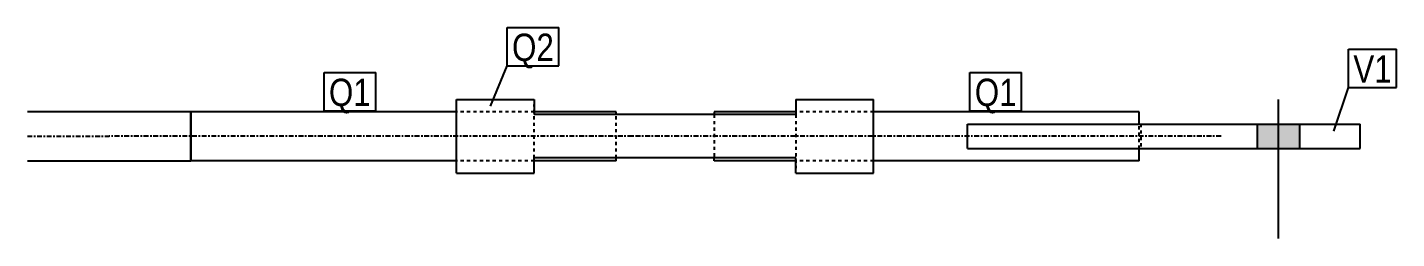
# Model space of a CAD drawing. Header units: millimetres. Extents: x 12 to 19853, y -28 to 341.
# Drawn here: x 5998 to 6836, y -28 to 101 of the extents above; entities that cross this region are included whole.
import ezdxf

# ---------------------------------------------------------------- set-up
doc = ezdxf.new("R2010")
doc.units = ezdxf.units.MM
doc.linetypes.add('DXK_LINE_DOT2', pattern=[3.9198, 1.9599, -1.9599])
doc.linetypes.add('DXK_LINE_DOT3', pattern=[5.9187, 2.979, -0.9799, 0.9799, -0.9799])
doc.layers.add('STÅL', color=7, linetype='Continuous')
doc.layers.add('TEKST', color=7, linetype='Continuous')
doc.styles.add('Arial Narrow', font='ARIALN.TTF', dxfattribs={"height": 0.2})

msp = doc.modelspace()

# ---------------------------------------------------------------- hatches: boundary and pattern name
at = {"layer": 'STÅL', "linetype": 'Continuous'}
msp.add_hatch(color=96, dxfattribs=at).paths.add_polyline_path([(6776.25, 42), (6750.25, 42), (6750.25, 27), (6776.25, 27)])

# ---------------------------------------------------------------- linework, layer by layer
at = {"layer": 'STÅL', "color": 2, "linetype": 'Continuous'}
for p, q in [((6260.75, 57), (6308.25, 57)), ((6260.75, 12), (6260.75, 57)), ((6308.25, 57), (6308.25, 47.74)), ((6468.25, 57), (6515.75, 57)), ((6468.25, 57), (6468.25, 47.74)), ((6515.75, 12), (6515.75, 57)), ((6098.25, 49.5), (5998.25, 49.5)), ((6260.75, 49.5), (6098.25, 49.5)), ((6098.25, 21.51), (6098.25, 49.5)), ((6098.25, 49.5), (6098.25, 34.5)), ((6358.25, 49.5), (6308.25, 49.5)), ((6468.25, 47.74), (6308.25, 47.74)), ((6358.25, 47.74), (6358.25, 49.5)), ((6468.25, 49.5), (6418.25, 49.5)), ((6418.25, 49.5), (6418.25, 47.74)), ((6678.25, 49.5), (6515.75, 49.5)), ((6573.25, 27), (6573.25, 42)), ((6573.25, 42), (6813.25, 42)), ((6678.25, 42), (6678.25, 49.5)), ((6813.25, 27), (6813.25, 42)), ((6098.25, 34.5), (6098.25, 19.5)), ((6573.25, 27), (6813.25, 27)), ((6678.25, 19.5), (6678.25, 27)), ((5998.25, 19.5), (6098.25, 19.5)), ((6098.25, 19.5), (6098.25, 21.51)), ((6260.75, 19.5), (6098.25, 19.5)), ((6468.25, 21.26), (6308.25, 21.26)), ((6308.25, 12), (6308.25, 21.26)), ((6358.25, 19.5), (6308.25, 19.5)), ((6358.25, 19.5), (6358.25, 21.26)), ((6418.25, 19.5), (6418.25, 21.26)), ((6468.25, 19.5), (6418.25, 19.5)), ((6468.25, 12), (6468.25, 21.26)), ((6678.25, 19.5), (6515.75, 19.5)), ((6260.75, 12), (6308.25, 12)), ((6468.25, 12), (6515.75, 12))]:
    msp.add_line(p, q, dxfattribs=at)
at = {"layer": 'STÅL', "color": 7, "linetype": 'DXK_LINE_DOT2'}
for p, q in [((6308.25, 21.26), (6308.25, 53.99)), ((6308.25, 49.5), (6260.75, 49.5)), ((6358.25, 47.49), (6358.25, 47.74)), ((6358.25, 21.26), (6358.25, 47.49)), ((6418.25, 47.74), (6418.25, 21.26)), ((6515.75, 49.5), (6468.25, 49.5)), ((6468.25, 47.74), (6468.25, 15.01)), ((6678.25, 27), (6678.25, 42)), ((6679.25, 42), (6679.25, 27)), ((6308.25, 19.5), (6260.75, 19.5)), ((6515.75, 19.5), (6468.25, 19.5))]:
    msp.add_line(p, q, dxfattribs=at)
at = {"layer": 'STÅL', "color": 96, "linetype": 'Continuous'}
for p, q in [((6763.25, 57), (6763.25, -28)), ((6750.25, 42), (6750.25, 27)), ((6776.25, 42), (6776.25, 27))]:
    msp.add_line(p, q, dxfattribs=at)
at = {"layer": 'STÅL', "color": 7, "linetype": 'DXK_LINE_DOT3'}
for p, q in [((5998.25, 34.5), (6048.25, 34.5)), ((6368.25, 34.5), (6048.25, 34.5)), ((6728.25, 34.5), (6368.25, 34.5))]:
    msp.add_line(p, q, dxfattribs=at)

# ---------------------------------------------------------------- wipeouts: each hides what was drawn before it
at = {"color": 0}
for points in [[(6320.24, 80.54), (6320.24, 98.04), (6294.66, 98.04), (6294.66, 80.54)], [(6832.62, 67.24), (6832.62, 84.74), (6809.17, 84.74), (6809.17, 67.24)]]:
    msp.add_wipeout(points, dxfattribs=at).dxf.layer = 'TEKST'

# ---------------------------------------------------------------- next in the draw order: wipeouts: each hides what was drawn before it
for points in [[(6320.24, 80.54), (6320.24, 98.04), (6294.66, 98.04), (6294.66, 80.54)], [(6832.62, 67.24), (6832.62, 84.74), (6809.17, 84.74), (6809.17, 67.24)], [(6208.25, 53), (6208.25, 70.5), (6182.66, 70.5), (6182.66, 53)], [(6603.25, 53), (6603.25, 70.5), (6577.66, 70.5), (6577.66, 53)]]:
    msp.add_wipeout(points, dxfattribs=at).dxf.layer = 'TEKST'

# ---------------------------------------------------------------- next in the draw order: linework, layer by layer
at = {"layer": 'TEKST', "color": 7, "linetype": 'Continuous'}
for p, q in [((6291.66, 101.04), (6323.24, 101.04)), ((6291.66, 77.54), (6291.66, 101.04)), ((6323.24, 77.54), (6323.24, 101.04)), ((6806.17, 87.74), (6835.62, 87.74)), ((6806.17, 64.24), (6806.17, 87.74)), ((6835.62, 64.24), (6835.62, 87.74)), ((6281.46, 53.01), (6291.66, 77.54)), ((6291.66, 77.54), (6323.24, 77.54)), ((6797.16, 37.62), (6806.17, 64.24)), ((6806.17, 64.24), (6835.62, 64.24))]:
    msp.add_line(p, q, dxfattribs=at)

# ---------------------------------------------------------------- next in the draw order: texts
at = {"layer": 'TEKST', "color": 3, "style": 'Arial Narrow'}
for s, p in [('Q2', (6294.66, 80.54)), ('V1', (6809.17, 67.24))]:
    msp.add_text(s, height=16.702, dxfattribs=at).set_placement(p)

# ---------------------------------------------------------------- next in the draw order: wipeouts: each hides what was drawn before it
at = {"color": 0}
for points in [[(6208.25, 53), (6208.25, 70.5), (6182.66, 70.5), (6182.66, 53)], [(6603.25, 53), (6603.25, 70.5), (6577.66, 70.5), (6577.66, 53)]]:
    msp.add_wipeout(points, dxfattribs=at).dxf.layer = 'TEKST'

# ---------------------------------------------------------------- next in the draw order: linework, layer by layer
at = {"layer": 'TEKST', "color": 7, "linetype": 'Continuous'}
for p, q in [((6179.66, 73.5), (6211.25, 73.5)), ((6179.66, 50), (6179.66, 73.5)), ((6211.25, 50), (6211.25, 73.5)), ((6574.66, 73.5), (6606.25, 73.5)), ((6574.66, 50), (6574.66, 73.5)), ((6606.25, 50), (6606.25, 73.5)), ((6179.66, 50), (6211.25, 50)), ((6574.66, 50), (6606.25, 50))]:
    msp.add_line(p, q, dxfattribs=at)

# ---------------------------------------------------------------- next in the draw order: texts
at = {"layer": 'TEKST', "color": 3, "style": 'Arial Narrow'}
for p in [(6182.66, 53), (6577.66, 53)]:
    msp.add_text('Q1', height=16.702, dxfattribs=at).set_placement(p)

doc.saveas('drawing.dxf')
